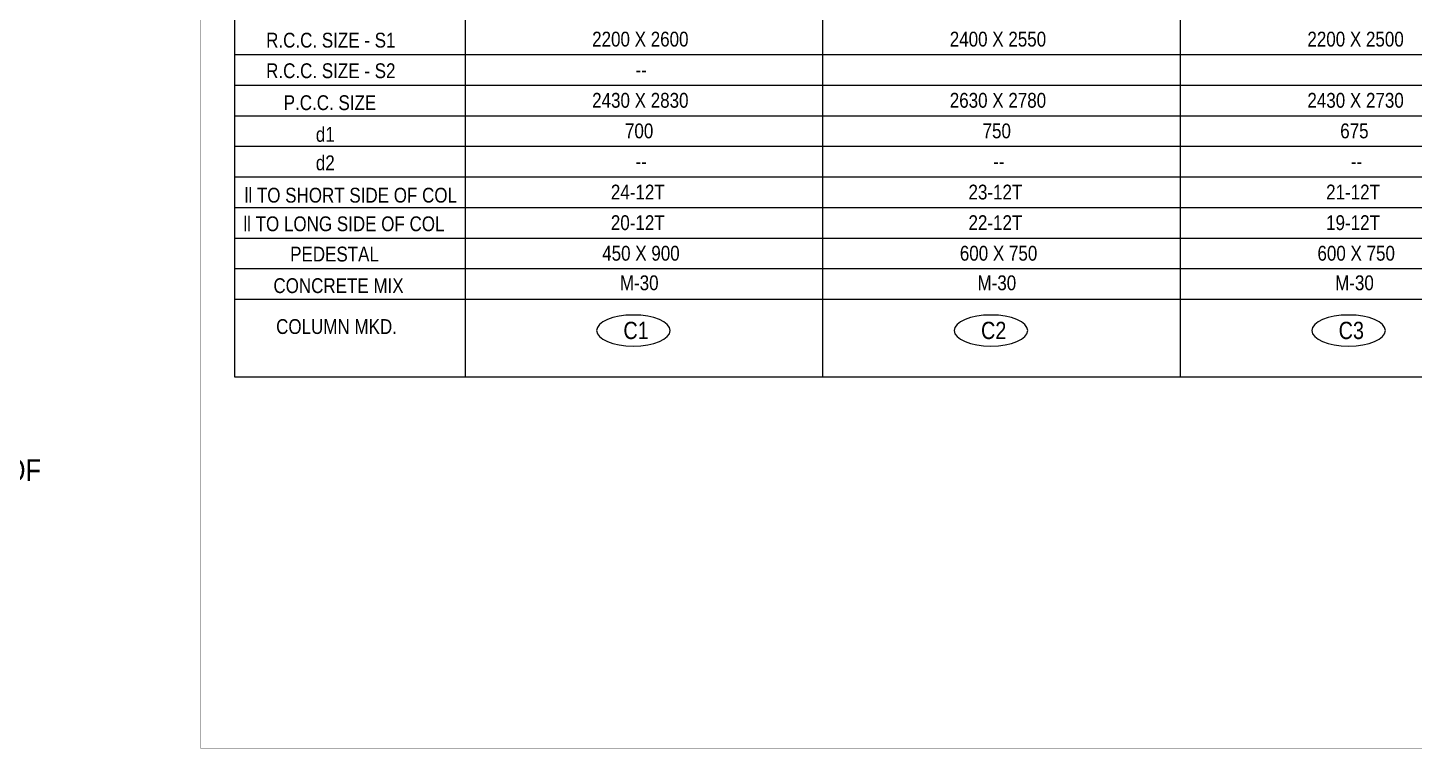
# Model space of a CAD drawing. Header units: millimetres. Extents: x 1112055 to 3390982, y -148532 to 766891.
# Drawn here: x 2021276 to 2049321, y 351072 to 365650 of the extents above; entities that cross this region are included whole.
import ezdxf
from ezdxf.enums import TextEntityAlignment as Align

# ---------------------------------------------------------------- set-up
doc = ezdxf.new("R2010")
doc.units = ezdxf.units.MM
doc.layers.add('B COLSCH', color=204, linetype='Continuous', lineweight=20)
doc.layers.add('B TITLE BLOCK', color=250, linetype='Continuous', lineweight=0)
doc.layers.add('B TEXT', color=7, linetype='Continuous')
doc.layers.add('TEXT', color=7, linetype='Continuous')
doc.styles.add('SWINC', font='swissc.ttf')

msp = doc.modelspace()

# ---------------------------------------------------------------- linework, layer by layer
at = {"layer": 'B COLSCH', "color": 250, "lineweight": 0}
for p, q in [((2025459.8, 383641.1), (2025459.8, 358585.8)), ((2030120.4, 382205.6), (2030120.4, 358585.8)), ((2037354, 382205.6), (2037354, 358585.8)), ((2044587.5, 382205.6), (2044587.5, 358585.8)), ((2025459.8, 365107.1), (2065268.5, 365107.1)), ((2025459.8, 364488.2), (2065268.5, 364488.2)), ((2025459.8, 363869.4), (2065268.5, 363869.4)), ((2025459.8, 363250.5), (2065268.5, 363250.5)), ((2025459.8, 362631.6), (2065268.5, 362631.6)), ((2025459.8, 362012.8), (2065268.5, 362012.8)), ((2025459.8, 361393.9), (2065268.5, 361393.9)), ((2025459.8, 360775.1), (2072502.1, 360775.1)), ((2025459.8, 360156.2), (2072502.1, 360156.2)), ((2025459.8, 358585.8), (2072502.1, 358585.8))]:
    msp.add_line(p, q, dxfattribs=at)
at = {"layer": 'B TEXT', "color": 250, "extrusion": (0, 0, -1)}
for centre in [(2033525.6, 359522.5), (2040759.2, 359522.5), (2047992.7, 359522.5)]:
    msp.add_ellipse(centre, major_axis=(-743.4, 0), ratio=0.4237999, dxfattribs=at)
at = {"layer": 'B TITLE BLOCK', "color": 1, "const_width": 3.38}
msp.add_lwpolyline([(2024770.3, 384330.6), (2024770.3, 351073.3), (2077591.6, 351073.3), (2077591.6, 384330.6)], close=True, dxfattribs=at)
at = {"layer": 'B TITLE BLOCK', "color": 250, "lineweight": 0, "const_width": 3.38}
msp.add_lwpolyline([(2024921.1, 384179.9), (2024921.1, 351224.1), (2077440.8, 351224.1), (2077440.8, 384179.9)], close=True, dxfattribs=at)

# ---------------------------------------------------------------- texts
at = {"layer": 'B TEXT', "style": 'SWINC'}
for s, p in [('2200 X 2600', (2032691.9, 365179)), ('2400 X 2550', (2039925.4, 365179)), ('2200 X 2500', (2047158.9, 365179)), ('--', (2033569.1, 364560.2)), ('2430 X 2830', (2032691.9, 363941.3)), ('2630 X 2780', (2039925.4, 363941.3)), ('2430 X 2730', (2047158.9, 363941.3)), ('700', (2033355.7, 363322.4)), ('750', (2040589.3, 363322.4)), ('675', (2047822.8, 363322.4)), ('--', (2033569.1, 362703.6)), ('--', (2040802.6, 362703.6)), ('--', (2048036.2, 362703.6)), ('24-12T', (2033070.5, 362084.7)), ('23-12T', (2040304, 362084.7)), ('21-12T', (2047537.6, 362084.7)), ('20-12T', (2033070.5, 361465.9)), ('22-12T', (2040304, 361465.9)), ('19-12T', (2047537.6, 361465.9)), ('450 X 900', (2032895.4, 360847)), ('600 X 750', (2040128.9, 360847)), ('600 X 750', (2047362.5, 360847)), ('M-30', (2033252.5, 360248.5)), ('M-30', (2040486, 360248.5)), ('M-30', (2047719.6, 360248.5))]:
    msp.add_text(s, height=300, dxfattribs=at).set_placement(p, align=Align.BOTTOM_LEFT)
at = {"layer": 'B TEXT', "color": 1, "style": 'SWINC'}
msp.add_text('COLUMN MKD.', height=300, dxfattribs=at).set_placement((2026300.1, 359453.8))
at = {"layer": 'B TEXT', "color": 6, "style": 'SWINC'}
for s, p in [('C1', (2033324, 359350.4)), ('C2', (2040557.5, 359350.4)), ('C3', (2047791, 359350.4))]:
    msp.add_text(s, height=350, dxfattribs=at).set_placement(p)
at = {"layer": 'B TITLE BLOCK', "color": 0, "lineweight": 0, "style": 'SWINC'}
msp.add_text('ANY ARBITRARY LOCATION.IF SITE CONDITIONS REQUIRE LOCATION OF', height=444.618, dxfattribs=at).set_placement((2003431.6, 356475.8))
at = {"layer": 'B TITLE BLOCK', "color": 251, "insert": (2074058.6, 356444.4), "char_height": 102.949, "attachment_point": 2, "style": 'SWINC'}
msp.add_mtext_dynamic_manual_height_columns('\\pxsm1,qj;{\\fBankGothic Lt BT|b0|i0|c0|p34;BHOOMI\\P\\ps*,q*;\\fGost|b0|i0|c0|p2;\\H0.8x;- CONSULTANTS -\\C1; }', width=269189.959, gutter_width=0, heights=[37864.6], dxfattribs=at)
at = {"layer": 'TEXT', "color": 1, "style": 'SWINC'}
for s, p in [('R.C.C. SIZE - S1', (2026097.8, 365158.1)), ('R.C.C. SIZE - S2', (2026097.8, 364539.3)), ('P.C.C. SIZE', (2026453.3, 363893.1)), ('d1', (2027103.2, 363251.8)), ('d2', (2027103.2, 362675.5)), ('ll TO SHORT SIDE OF COL', (2025662.3, 362021.6)), ('ll TO LONG SIDE OF COL', (2025637.2, 361442.9)), ('CONCRETE MIX', (2026245, 360191.2))]:
    msp.add_text(s, height=300, dxfattribs=at).set_placement(p, align=Align.BOTTOM_LEFT)
msp.add_text('PEDESTAL', height=300, dxfattribs=at).set_placement((2026583.8, 360920.3))

doc.saveas('drawing.dxf')
